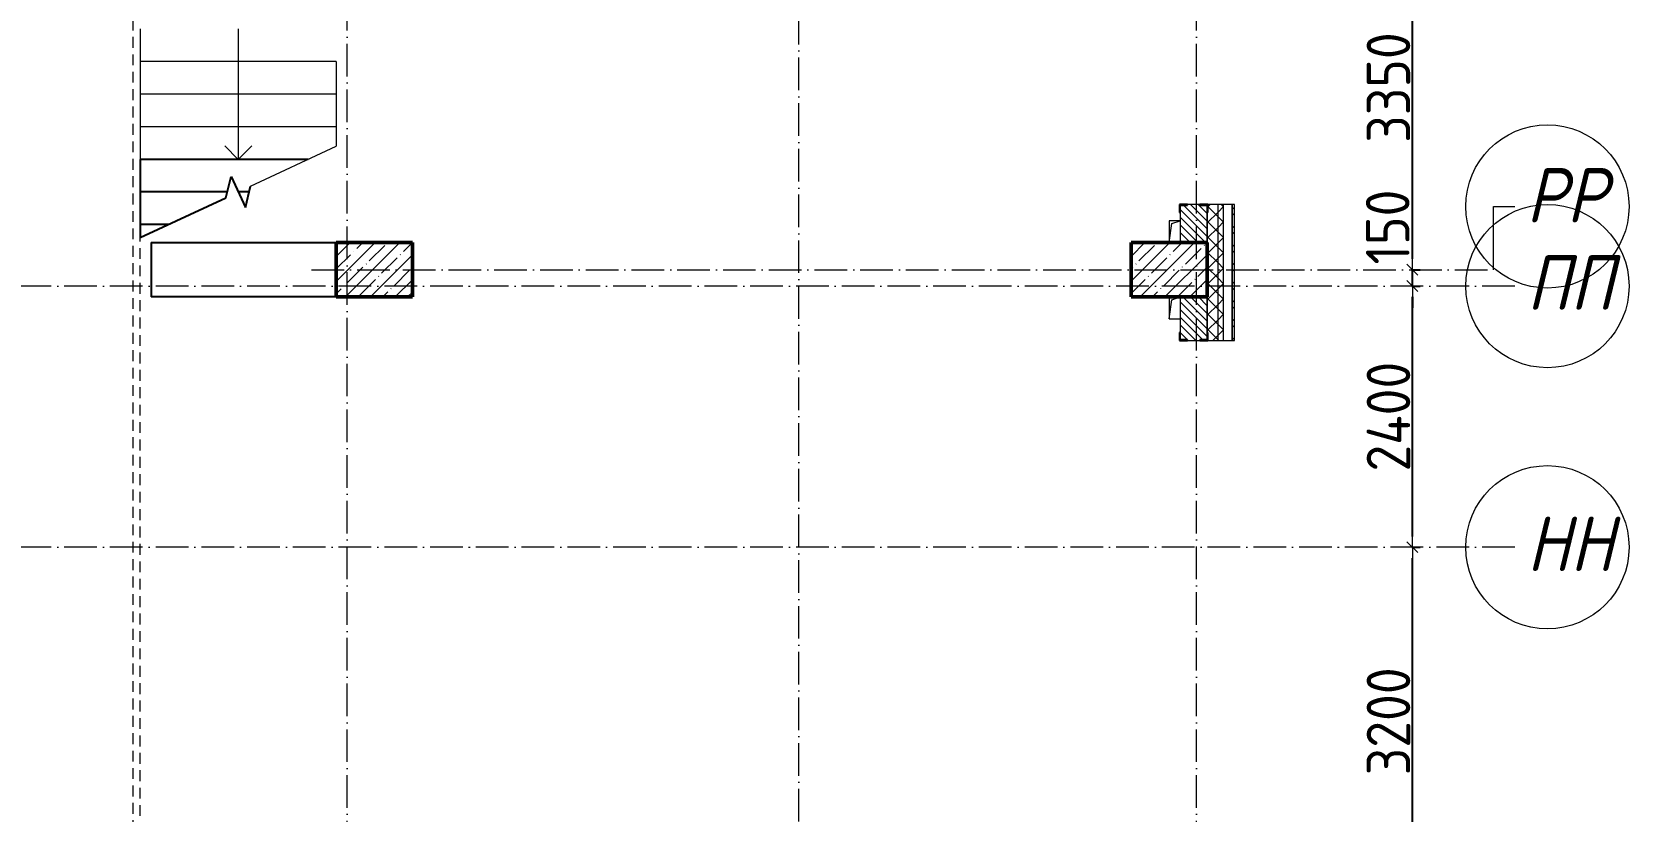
# Model space of a CAD drawing. Header units: millimetres. Extents: x -356862 to 418287, y 0 to 839748.
# Drawn here: x 74863 to 89533, y 524172 to 531333 of the extents above; entities that cross this region are included whole.
import ezdxf

# ---------------------------------------------------------------- set-up
doc = ezdxf.new("R2010")
doc.units = ezdxf.units.MM
doc.linetypes.add('200_ШТРИХ_ш1п0_6_', pattern=[160, 100, -60])
doc.linetypes.add('50_200_ШТРИХ_1Т_ш5_п1_п1_', pattern=[700, 500, -100, 0, -100])
for name, color, linetype, lineweight in [('A-____-____-DIMS', 7, 'Continuous', 9), ('A-DETL-____-OTLN-3', 7, '200_ШТРИХ_ш1п0_6_', 9), ('A-GENM-____-MCUT', 7, 'Continuous', 25), ('A-GENM-____-OTLN', 7, 'Continuous', 9), ('A-GENM-____-OTLN-1', 7, 'Continuous', 25), ('A-WALL-____-MCUT', 7, 'Continuous', 13), ('A-WALL-____-MCUT-1', 7, 'Continuous', 9), ('A-WALL-____-PATT-1', 7, 'Continuous', 9), ('A-WALL-FNSH-MCUT-1', 7, 'Continuous', 9), ('S-COLS-____-MCUT', 7, 'Continuous', 50), ('S-COLS-____-OTLN', 7, 'Continuous', 9), ('S-GRID-____-IDEN', 7, 'Continuous', 9), ('S-GRID-____-OTLN', 7, 'Continuous', 9), ('S-GRID-____-OTLN-1', 7, '50_200_ШТРИХ_1Т_ш5_п1_п1_', 9), ('S-STRS-____-MBND', 7, 'Continuous', 9), ('S-STRS-____-OTLN-1', 7, 'Continuous', 9)]:
    doc.layers.add(name, color=color, linetype=linetype, lineweight=lineweight)
doc.styles.add('ISOCPEUR_I_9', font='isocpeui.ttf', dxfattribs={"width": 0.9, "height": 250})
doc.styles.add('СПДС', font='isocpeur.ttf', dxfattribs={"width": 0.9})
doc.dimstyles.new('Размера А3', dxfattribs={"dimtxt": 200, "dimasz": 100, "dimexe": 70, "dimexo": 100, "dimgap": 20, "dimtad": 1, "dimdec": 0, "dimrnd": 10, "dimzin": 0, "dimdsep": 46, "dimtxsty": 'СПДС', "dimblk": 'ARROWHEAD_6', "dimcen": 1, "dimclrd": 256, "dimclre": 256, "dimclrt": 256, "dimazin": 0, "dimtfac": 1, "dimtdec": 0, "dimtmove": 2, "dimatfit": 3, "dimfxl": 1, "dimtolj": 1, "dimtzin": 0, "dimarcsym": 0})
pattern_1 = [(45, (-15591.66, 459015.94), (-70.71068, 70.71068), []), (135, (-15591.66, 459015.94), (-70.71068, -70.71068), [])]
pattern_2 = [(135, (-15591.663, 459015.94), (-35.35534, -35.35534), [])]

# ---------------------------------------------------------------- blocks, each defined once
blk = doc.blocks.new('BSC_Колонна _Прямоугольная - 500х700-V97-АР1_План отверстий 2 этажа в осях 1-64_Ю-ЯЯ')
at = {"layer": 'S-COLS-____-OTLN'}
h = blk.add_hatch(dxfattribs=at)
h.set_pattern_fill('FP_110', color=256, style=0, pattern_type=2)
h.set_pattern_definition([(315, (-70131.04, 93600), (114.04925, 114.04925), []), (315, (-70131.04, 93485.95), (114.04925, 114.04925), [201.613, -40.323, 3.353, -36.97])])
h.paths.add_polyline_path([(-250, -350), (250, -350), (250, 350), (-250, 350)], flags=0)
at = {"layer": 'S-COLS-____-MCUT'}
for p, q in [((250, 350), (-250, 350)), ((-250, 350), (-250, -350)), ((250, -350), (250, 350)), ((-250, -350), (250, -350))]:
    blk.add_line(p, q, dxfattribs=at)
blk = doc.blocks.new('BSC_Колонна _Прямоугольная - 500х700-V99-АР1_План отверстий 2 этажа в осях 1-64_Ю-ЯЯ')
at = {"layer": 'S-COLS-____-OTLN'}
h = blk.add_hatch(dxfattribs=at)
h.set_pattern_fill('FP_112', color=256, style=0, pattern_type=2)
h.set_pattern_definition([(315, (-70131.04, 100900), (114.04925, 114.04925), []), (315, (-70131.04, 100785.95), (114.04925, 114.04925), [201.613, -40.323, 3.353, -36.97])])
h.paths.add_polyline_path([(-250, 350), (-250, -350), (250, -350), (250, 350), (9, 350)], flags=0)
at = {"layer": 'S-COLS-____-MCUT'}
for p, q in [((250, 350), (-250, 350)), ((-250, 350), (-250, -350)), ((250, -350), (250, 350)), ((-250, -350), (250, -350))]:
    blk.add_line(p, q, dxfattribs=at)
blk = doc.blocks.new('Фахверк_СКБ_Уголок - 250_2700-27497298-АР1_План отверстий 2 этажа в осях 1-64_Ю-ЯЯ')
at = {"layer": 'A-GENM-____-MCUT'}
for p, q in [((200, 181), (125, 181)), ((125, 181), (125, 106)), ((131, 106), (131, 175)), ((131, 175), (200, 175)), ((200, 175), (200, 181)), ((125, 106), (131, 106)), ((131, -6), (125, -6)), ((125, -6), (125, -81)), ((125, -81), (200, -81)), ((131, -75), (131, -6)), ((200, -75), (131, -75)), ((200, -81), (200, -75))]:
    blk.add_line(p, q, dxfattribs=at)
blk = doc.blocks.new('AR_Отверстие прямоугольное _в плите_ - AR_Отверстие прямоугольное _в плите_-V169-АР1_План отверстий 2 этажа в осях 1-64_Ю-ЯЯ')
at = {"layer": 'A-GENM-____-OTLN'}
for p, q in [((50, 100), (-50, 100)), ((-50, 100), (-50, -100)), ((-50, -100), (-25, 75)), ((-25, 75), (50, 100))]:
    blk.add_line(p, q, dxfattribs=at)
blk = doc.blocks.new('AR_Отверстие прямоугольное _в плите_ - AR_Отверстие прямоугольное _в плите_-V168-АР1_План отверстий 2 этажа в осях 1-64_Ю-ЯЯ')
at = {"layer": 'A-GENM-____-OTLN'}
for p, q in [((-50, 100), (-50, -100)), ((-50, -100), (-25, 75)), ((-25, 75), (50, 100)), ((-50, -100), (50, -100))]:
    blk.add_line(p, q, dxfattribs=at)
blk = doc.blocks.new('Ось сетки - Круг_Ø6_00__ISO-2_5_0_9K_-25732049-АР1_План отверстий 2 этажа в осях 1-64_Ю-ЯЯ')
at = {"layer": 'S-GRID-____-IDEN'}
blk.add_circle((0, 0), 3, dxfattribs=at)
blk = doc.blocks.new('ARROWHEAD_6')
at = {"color": 0, "linetype": 'Continuous'}
for p, q in [((0, 0), (-1, 0)), ((-0.5, -0.5), (0.5, 0.5))]:
    blk.add_line(p, q, dxfattribs=at)
blk = doc.blocks.new('*D4580')
at = {"layer": 'A-____-____-DIMS', "lineweight": -2, "transparency": 16777216}
for p, q in [((87537, 526597), (87613, 526597)), ((87543, 523497), (87543, 526497)), ((87537, 523397), (87613, 523397))]:
    blk.add_line(p, q, dxfattribs=at)
at = {"layer": 'Defpoints', "color": 0, "lineweight": 30, "transparency": 16777216}
for p in [(87437, 526597), (87543, 526597), (87437, 523397)]:
    blk.add_point(p, dxfattribs=at)
at = {"layer": 'A-____-____-DIMS', "lineweight": -2, "transparency": 16777216, "xscale": 100, "yscale": 100, "zscale": 100}
for p, rotation in [((87543, 526597), 90), ((87543, 523397), 270)]:
    blk.add_blockref('ARROWHEAD_6', p, dxfattribs=dict(at, rotation=rotation))
at = {"layer": 'A-____-____-DIMS', "transparency": 16777216, "insert": (87323, 524997), "char_height": 400, "width": 2.49, "attachment_point": 5, "rotation": 90, "style": 'СПДС'}
blk.add_mtext('\\A1;3200', dxfattribs=at)
blk = doc.blocks.new('*D4581')
at = {"layer": 'A-____-____-DIMS', "lineweight": -2, "transparency": 16777216}
for p, q in [((87537, 528997), (87613, 528997)), ((87543, 526697), (87543, 528897)), ((87537, 526597), (87613, 526597))]:
    blk.add_line(p, q, dxfattribs=at)
at = {"layer": 'Defpoints', "color": 0, "lineweight": 30, "transparency": 16777216}
for p in [(87437, 528997), (87543, 528997), (87437, 526597)]:
    blk.add_point(p, dxfattribs=at)
at = {"layer": 'A-____-____-DIMS', "lineweight": -2, "transparency": 16777216, "xscale": 100, "yscale": 100, "zscale": 100}
for p, rotation in [((87543, 528997), 90), ((87543, 526597), 270)]:
    blk.add_blockref('ARROWHEAD_6', p, dxfattribs=dict(at, rotation=rotation))
at = {"layer": 'A-____-____-DIMS', "transparency": 16777216, "insert": (87323, 527797), "char_height": 400, "width": 2.56, "attachment_point": 5, "rotation": 90, "style": 'СПДС'}
blk.add_mtext('\\A1;2400', dxfattribs=at)
blk = doc.blocks.new('*D4582')
at = {"layer": 'A-____-____-DIMS', "lineweight": -2, "transparency": 16777216}
for p, q in [((87543, 529247), (87543, 529347)), ((87537, 529147), (87613, 529147)), ((87543, 528997), (87543, 529147)), ((87537, 528997), (87613, 528997)), ((87543, 528897), (87543, 528797))]:
    blk.add_line(p, q, dxfattribs=at)
at = {"layer": 'Defpoints', "color": 0, "lineweight": 30, "transparency": 16777216}
for p in [(87437, 529147), (87543, 529147), (87437, 528997)]:
    blk.add_point(p, dxfattribs=at)
at = {"layer": 'A-____-____-DIMS', "lineweight": -2, "transparency": 16777216, "xscale": 100, "yscale": 100, "zscale": 100}
for p, rotation in [((87543, 529147), 270), ((87543, 528997), 90)]:
    blk.add_blockref('ARROWHEAD_6', p, dxfattribs=dict(at, rotation=rotation))
at = {"layer": 'A-____-____-DIMS', "transparency": 16777216, "insert": (87116, 529195), "char_height": 400, "width": 1.68, "attachment_point": 1, "rotation": 90, "line_spacing_factor": 1.149209, "style": 'СПДС'}
blk.add_mtext('\\A1;150', dxfattribs=at)
blk = doc.blocks.new('*D4583')
at = {"layer": 'A-____-____-DIMS', "lineweight": -2, "transparency": 16777216}
for p, q in [((87537, 532497), (87613, 532497)), ((87543, 529247), (87543, 532397)), ((87537, 529147), (87613, 529147))]:
    blk.add_line(p, q, dxfattribs=at)
at = {"layer": 'Defpoints', "color": 0, "lineweight": 30, "transparency": 16777216}
for p in [(87437, 532497), (87543, 532497), (87437, 529147)]:
    blk.add_point(p, dxfattribs=at)
at = {"layer": 'A-____-____-DIMS', "lineweight": -2, "transparency": 16777216, "xscale": 100, "yscale": 100, "zscale": 100}
for p, rotation in [((87543, 532497), 90), ((87543, 529147), 270)]:
    blk.add_blockref('ARROWHEAD_6', p, dxfattribs=dict(at, rotation=rotation))
at = {"layer": 'A-____-____-DIMS', "transparency": 16777216, "insert": (87323, 530822), "char_height": 400, "width": 2.49, "attachment_point": 5, "rotation": 90, "style": 'СПДС'}
blk.add_mtext('\\A1;3350', dxfattribs=at)
blk = doc.blocks.new('*D13747')
at = {"layer": 'A-____-____-DIMS', "lineweight": -2, "transparency": 16777216}
for p, q in [((87537, 526597), (87613, 526597)), ((87543, 523497), (87543, 526497)), ((87537, 523397), (87613, 523397))]:
    blk.add_line(p, q, dxfattribs=at)
at = {"layer": 'Defpoints', "color": 0, "transparency": 16777216}
for p in [(87437, 526597), (87543, 526597), (87437, 523397)]:
    blk.add_point(p, dxfattribs=at)
at = {"layer": 'A-____-____-DIMS', "lineweight": -2, "transparency": 16777216, "xscale": 100, "yscale": 100, "zscale": 100}
for p, rotation in [((87543, 526597), 90), ((87543, 523397), 270)]:
    blk.add_blockref('ARROWHEAD_6', p, dxfattribs=dict(at, rotation=rotation))
at = {"layer": 'A-____-____-DIMS', "transparency": 16777216, "insert": (87323, 524997), "char_height": 400, "width": 2.49, "attachment_point": 5, "rotation": 90, "style": 'СПДС'}
blk.add_mtext('\\A1;3200', dxfattribs=at)
blk = doc.blocks.new('*D13748')
at = {"layer": 'A-____-____-DIMS', "lineweight": -2, "transparency": 16777216}
for p, q in [((87537, 528997), (87613, 528997)), ((87543, 526697), (87543, 528897)), ((87537, 526597), (87613, 526597))]:
    blk.add_line(p, q, dxfattribs=at)
at = {"layer": 'Defpoints', "color": 0, "transparency": 16777216}
for p in [(87437, 528997), (87543, 528997), (87437, 526597)]:
    blk.add_point(p, dxfattribs=at)
at = {"layer": 'A-____-____-DIMS', "lineweight": -2, "transparency": 16777216, "xscale": 100, "yscale": 100, "zscale": 100}
for p, rotation in [((87543, 528997), 90), ((87543, 526597), 270)]:
    blk.add_blockref('ARROWHEAD_6', p, dxfattribs=dict(at, rotation=rotation))
at = {"layer": 'A-____-____-DIMS', "transparency": 16777216, "insert": (87323, 527797), "char_height": 400, "width": 2.56, "attachment_point": 5, "rotation": 90, "style": 'СПДС'}
blk.add_mtext('\\A1;2400', dxfattribs=at)
blk = doc.blocks.new('*D13749')
at = {"layer": 'A-____-____-DIMS', "lineweight": -2, "transparency": 16777216}
for p, q in [((87543, 529247), (87543, 529347)), ((87537, 529147), (87613, 529147)), ((87543, 528997), (87543, 529147)), ((87537, 528997), (87613, 528997)), ((87543, 528897), (87543, 528797))]:
    blk.add_line(p, q, dxfattribs=at)
at = {"layer": 'Defpoints', "color": 0, "transparency": 16777216}
for p in [(87437, 529147), (87543, 529147), (87437, 528997)]:
    blk.add_point(p, dxfattribs=at)
at = {"layer": 'A-____-____-DIMS', "lineweight": -2, "transparency": 16777216, "xscale": 100, "yscale": 100, "zscale": 100}
for p, rotation in [((87543, 529147), 270), ((87543, 528997), 90)]:
    blk.add_blockref('ARROWHEAD_6', p, dxfattribs=dict(at, rotation=rotation))
at = {"layer": 'A-____-____-DIMS', "transparency": 16777216, "insert": (87116, 529195), "char_height": 400, "width": 1.68, "attachment_point": 1, "rotation": 90, "line_spacing_factor": 1.149209, "style": 'СПДС'}
blk.add_mtext('\\A1;150', dxfattribs=at)
blk = doc.blocks.new('*D13750')
at = {"layer": 'A-____-____-DIMS', "lineweight": -2, "transparency": 16777216}
for p, q in [((87537, 532497), (87613, 532497)), ((87543, 529247), (87543, 532397)), ((87537, 529147), (87613, 529147))]:
    blk.add_line(p, q, dxfattribs=at)
at = {"layer": 'Defpoints', "color": 0, "transparency": 16777216}
for p in [(87437, 532497), (87543, 532497), (87437, 529147)]:
    blk.add_point(p, dxfattribs=at)
at = {"layer": 'A-____-____-DIMS', "lineweight": -2, "transparency": 16777216, "xscale": 100, "yscale": 100, "zscale": 100}
for p, rotation in [((87543, 532497), 90), ((87543, 529147), 270)]:
    blk.add_blockref('ARROWHEAD_6', p, dxfattribs=dict(at, rotation=rotation))
at = {"layer": 'A-____-____-DIMS', "transparency": 16777216, "insert": (87323, 530822), "char_height": 400, "width": 2.49, "attachment_point": 5, "rotation": 90, "style": 'СПДС'}
blk.add_mtext('\\A1;3350', dxfattribs=at)
blk = doc.blocks.new('*D13917')
at = {"layer": 'A-____-____-DIMS', "lineweight": -2, "transparency": 16777216}
for p, q in [((87537, 526597), (87613, 526597)), ((87543, 523497), (87543, 526497)), ((87537, 523397), (87613, 523397))]:
    blk.add_line(p, q, dxfattribs=at)
at = {"layer": 'Defpoints', "color": 0, "transparency": 16777216}
for p in [(87437, 526597), (87543, 526597), (87437, 523397)]:
    blk.add_point(p, dxfattribs=at)
at = {"layer": 'A-____-____-DIMS', "lineweight": -2, "transparency": 16777216, "xscale": 100, "yscale": 100, "zscale": 100}
for p, rotation in [((87543, 526597), 90), ((87543, 523397), 270)]:
    blk.add_blockref('ARROWHEAD_6', p, dxfattribs=dict(at, rotation=rotation))
at = {"layer": 'A-____-____-DIMS', "transparency": 16777216, "insert": (87323, 524997), "char_height": 400, "width": 2.49, "attachment_point": 5, "rotation": 90, "style": 'СПДС'}
blk.add_mtext('\\A1;3200', dxfattribs=at)
blk = doc.blocks.new('*D13918')
at = {"layer": 'A-____-____-DIMS', "lineweight": -2, "transparency": 16777216}
for p, q in [((87537, 528997), (87613, 528997)), ((87543, 526697), (87543, 528897)), ((87537, 526597), (87613, 526597))]:
    blk.add_line(p, q, dxfattribs=at)
at = {"layer": 'Defpoints', "color": 0, "transparency": 16777216}
for p in [(87437, 528997), (87543, 528997), (87437, 526597)]:
    blk.add_point(p, dxfattribs=at)
at = {"layer": 'A-____-____-DIMS', "lineweight": -2, "transparency": 16777216, "xscale": 100, "yscale": 100, "zscale": 100}
for p, rotation in [((87543, 528997), 90), ((87543, 526597), 270)]:
    blk.add_blockref('ARROWHEAD_6', p, dxfattribs=dict(at, rotation=rotation))
at = {"layer": 'A-____-____-DIMS', "transparency": 16777216, "insert": (87323, 527797), "char_height": 400, "width": 2.56, "attachment_point": 5, "rotation": 90, "style": 'СПДС'}
blk.add_mtext('\\A1;2400', dxfattribs=at)
blk = doc.blocks.new('*D13919')
at = {"layer": 'A-____-____-DIMS', "lineweight": -2, "transparency": 16777216}
for p, q in [((87543, 529247), (87543, 529347)), ((87537, 529147), (87613, 529147)), ((87543, 528997), (87543, 529147)), ((87537, 528997), (87613, 528997)), ((87543, 528897), (87543, 528797))]:
    blk.add_line(p, q, dxfattribs=at)
at = {"layer": 'Defpoints', "color": 0, "transparency": 16777216}
for p in [(87437, 529147), (87543, 529147), (87437, 528997)]:
    blk.add_point(p, dxfattribs=at)
at = {"layer": 'A-____-____-DIMS', "lineweight": -2, "transparency": 16777216, "xscale": 100, "yscale": 100, "zscale": 100}
for p, rotation in [((87543, 529147), 270), ((87543, 528997), 90)]:
    blk.add_blockref('ARROWHEAD_6', p, dxfattribs=dict(at, rotation=rotation))
at = {"layer": 'A-____-____-DIMS', "transparency": 16777216, "insert": (87116, 529195), "char_height": 400, "width": 1.68, "attachment_point": 1, "rotation": 90, "line_spacing_factor": 1.149209, "style": 'СПДС'}
blk.add_mtext('\\A1;150', dxfattribs=at)
blk = doc.blocks.new('*D13920')
at = {"layer": 'A-____-____-DIMS', "lineweight": -2, "transparency": 16777216}
for p, q in [((87537, 532497), (87613, 532497)), ((87543, 529247), (87543, 532397)), ((87537, 529147), (87613, 529147))]:
    blk.add_line(p, q, dxfattribs=at)
at = {"layer": 'Defpoints', "color": 0, "transparency": 16777216}
for p in [(87437, 532497), (87543, 532497), (87437, 529147)]:
    blk.add_point(p, dxfattribs=at)
at = {"layer": 'A-____-____-DIMS', "lineweight": -2, "transparency": 16777216, "xscale": 100, "yscale": 100, "zscale": 100}
for p, rotation in [((87543, 532497), 90), ((87543, 529147), 270)]:
    blk.add_blockref('ARROWHEAD_6', p, dxfattribs=dict(at, rotation=rotation))
at = {"layer": 'A-____-____-DIMS', "transparency": 16777216, "insert": (87323, 530822), "char_height": 400, "width": 2.49, "attachment_point": 5, "rotation": 90, "style": 'СПДС'}
blk.add_mtext('\\A1;3350', dxfattribs=at)
blk = doc.blocks.new('2этаж')
at = {"layer": 'S-GRID-____-OTLN-1', "color": 251, "ltscale": 0.6, "true_color": 0x636466}
for p, q in [((77758.3, 498997), (77758.3, 549908.8)), ((81908.3, 508532.6), (81908.3, 549908.8)), ((85558.3, 498997), (85558.3, 549908.8)), ((77429.6, 529147), (88288.5, 529147)), ((88482.7, 528997), (33650.4, 528997)), ((88482.7, 526597), (-20260.4, 526597))]:
    blk.add_line(p, q, dxfattribs=at)
at = {"layer": 'S-GRID-____-IDEN', "xscale": 250, "yscale": 250, "zscale": 99.99999999999993}
for p, rotation in [((88782.7, 529728.8), 269.9999999999995), ((88782.7, 528997), 89.9999999999998), ((88782.7, 526597), 89.9999999999998)]:
    blk.add_blockref('Ось сетки - Круг_Ø6_00__ISO-2_5_0_9K_-25732049-АР1_План отверстий 2 этажа в осях 1-64_Ю-ЯЯ', p, dxfattribs=dict(at, rotation=rotation))
at = {"layer": 'S-GRID-____-IDEN', "char_height": 500, "width": 447.342, "attachment_point": 1, "style": 'ISOCPEUR_I_9'}
for s, insert in [('РР', (88587.9, 530081.2)), ('ПП', (88593.1, 529278.9)), ('НН', (88593.1, 526878.9))]:
    blk.add_mtext(s, dxfattribs=dict(at, insert=insert))
at = {"layer": 'A-____-____-DIMS'}
for base, p1, p2, picture, middle in [((87542.6, 532497), (87436.5, 529147), (87436.5, 532497), '*D4583', (87322.6, 530822)), ((87542.6, 528997), (87436.5, 526597), (87436.5, 528997), '*D4581', (87322.6, 527797)), ((87542.6, 526597), (87436.5, 523397), (87436.5, 526597), '*D4580', (87322.6, 524997))]:
    dim = blk.add_linear_dim(base=base, p1=p1, p2=p2, angle=90, dimstyle='Размера А3', override={"dimtxt": 400}, dxfattribs=at)
    dim.commit()
    dim.dimension.update_dxf_attribs({"geometry": picture, "text_midpoint": middle})
dim = blk.add_linear_dim(base=(87542.6, 529147), p1=(87436.5, 528997), p2=(87436.5, 529147), angle=90, dimstyle='Размера А3', override={"dimtxt": 400}, dxfattribs=at)
dim.commit()
dim.dimension.update_dxf_attribs({"geometry": '*D4582', "text_midpoint": (87382.6, 529500.7), "dimtype": 160, "text_rotation": 90})

msp = doc.modelspace()

# ---------------------------------------------------------------- hatches: boundary and pattern name
at = {"layer": 'A-WALL-____-PATT-1'}
h = msp.add_hatch(dxfattribs=at)
h.set_pattern_fill('FP_3', color=256, style=0, pattern_type=2)
h.set_pattern_definition([(45, (-15591.66, 459015.94), (-85.53659, 85.53659), []), (45, (-15534.64, 459015.94), (-85.53659, 85.53659), [])])
h.paths.add_polyline_path([(85908.3366, 528496.983), (85908.3366, 529746.983), (85888.3366, 529746.983), (85888.3366, 528496.983)], flags=0)
h.paths.add_polyline_path([(85888.3366, 531546.983), (85908.3366, 531546.983), (85908.3366, 532746.983), (85888.3366, 532746.983), (85888.3366, 532384.6563)], flags=0)
h.paths.add_polyline_path([(85908.3366, 534546.983), (85908.3366, 535746.983), (85888.3366, 535746.983), (85888.3366, 534546.983)], flags=0)
h.paths.add_polyline_path([(85908.3366, 537546.983), (85908.3366, 538746.983), (85888.3366, 538746.983), (85888.3366, 537546.983)], flags=0)
h.paths.add_polyline_path([(85908.3366, 540546.983), (85908.3366, 544926.983), (85888.3366, 544926.983), (85888.3366, 540546.983)], flags=0)
h = msp.add_hatch(dxfattribs=at)
h.set_pattern_fill('FP_1', color=256, style=0, pattern_type=2)
h.set_pattern_definition(pattern_1)
h.paths.add_polyline_path([(85658.3366, 505831.983), (85758.3366, 505831.983), (85758.3366, 506096.983), (85658.3366, 506096.983)], flags=0)
h.paths.add_polyline_path([(85758.3366, 507096.983), (85758.3366, 514796.983), (85664.3366, 514796.983), (85664.3366, 514721.983), (85658.3366, 514721.983), (85658.3366, 507096.983)], flags=0)
h.paths.add_polyline_path([(85758.3366, 528496.983), (85758.3366, 529746.983), (85664.3366, 529746.983), (85664.3366, 529671.983), (85658.3366, 529671.983), (85658.3366, 528571.983), (85664.3366, 528571.983), (85664.3366, 528496.983)], flags=0)
h.paths.add_polyline_path([(85664.3366, 531546.983), (85758.3366, 531546.983), (85758.3366, 532746.983), (85658.3366, 532746.983), (85658.3366, 531621.983), (85664.3366, 531621.983), (85664.3366, 531552.983)], flags=0)
h.paths.add_polyline_path([(85664.3366, 534546.983), (85758.3366, 534546.983), (85758.3366, 535746.983), (85664.3366, 535746.983), (85664.3366, 535671.983), (85658.3366, 535671.983), (85658.3366, 534621.983), (85664.3366, 534621.983), (85664.3366, 534552.983)], flags=0)
h.paths.add_polyline_path([(85664.3366, 537546.983), (85758.3366, 537546.983), (85758.3366, 538746.983), (85664.3366, 538746.983), (85664.3366, 538671.983), (85658.3366, 538671.983), (85658.3366, 537621.983), (85664.3366, 537621.983), (85664.3366, 537552.983)], flags=0)
h.paths.add_polyline_path([(85758.3366, 540546.983), (85758.3366, 544696.983), (85658.3366, 544696.983), (85658.3366, 540546.983)], flags=0)
h = msp.add_hatch(dxfattribs=at)
h.set_pattern_fill('FP_1', color=256, style=0, pattern_type=2)
h.set_pattern_definition(pattern_1)
h.paths.add_polyline_path([(85808.3366, 505831.983), (85808.3366, 506096.983), (85758.3366, 506096.983), (85758.3366, 505831.983)], flags=0)
h.paths.add_polyline_path([(85758.3366, 507096.983), (85808.3366, 507096.983), (85808.3366, 514796.983), (85758.3366, 514796.983), (85758.3366, 509782.8834)], flags=0)
h.paths.add_polyline_path([(85758.3366, 528496.983), (85808.3366, 528496.983), (85808.3366, 529746.983), (85758.3366, 529746.983), (85758.3366, 529155.8316)], flags=0)
h.paths.add_polyline_path([(85758.3366, 531546.983), (85808.3366, 531546.983), (85808.3366, 532746.983), (85758.3366, 532746.983), (85758.3366, 532384.6563)], flags=0)
h.paths.add_polyline_path([(85808.3366, 534546.983), (85808.3366, 535746.983), (85758.3366, 535746.983), (85758.3366, 534546.983)], flags=0)
h.paths.add_polyline_path([(85808.3366, 537546.983), (85808.3366, 538746.983), (85758.3366, 538746.983), (85758.3366, 537546.983)], flags=0)
h.paths.add_polyline_path([(85808.3366, 540546.983), (85808.3366, 544796.983), (85758.3366, 544796.983), (85758.3366, 540546.983)], flags=0)
h = msp.add_hatch(dxfattribs=at)
h.set_pattern_fill('FP_6', color=256, style=0, pattern_type=2)
h.set_pattern_definition(pattern_2)
h.paths.add_polyline_path([(85408.3366, 529396.983), (85658.3366, 529396.983), (85658.3366, 529740.983), (85589.3366, 529740.983), (85589.3366, 529746.983), (85477.3366, 529746.983), (85477.3366, 529740.983), (85408.3366, 529740.983), (85408.3366, 529671.983)], flags=0)
h.paths.add_polyline_path([(85589.3366, 531546.983), (85589.3366, 531552.983), (85658.3366, 531552.983), (85658.3366, 532246.983), (85408.3366, 532246.983), (85408.3366, 531552.983), (85477.3366, 531552.983), (85477.3366, 531546.983)], flags=0)
h = msp.add_hatch(dxfattribs=at)
h.set_pattern_fill('FP_6', color=256, style=0, pattern_type=2)
h.set_pattern_definition(pattern_2)
h.paths.add_polyline_path([(85589.3366, 528496.983), (85589.3366, 528502.983), (85658.3366, 528502.983), (85658.3366, 528896.983), (85408.3366, 528896.983), (85408.3366, 528502.983), (85477.3366, 528502.983), (85477.3366, 528496.983)], flags=0)

# ---------------------------------------------------------------- linework, layer by layer
for p, q in [((75858.3366, 530161.983), (75858.3366, 529861.983)), ((77401.6887, 530161.983), (75858.3366, 530161.983)), ((77401.6887, 530161.983), (75858.3366, 530161.983)), ((76645.0482, 529809.1557), (76692.3025, 530003.5935)), ((76692.3025, 530003.5935), (76824.3707, 529720.3724)), ((76824.3707, 529720.3724), (76871.6251, 529914.8102)), ((75858.3366, 529861.983), (75858.3366, 529561.983)), ((76657.8868, 529861.983), (75858.3366, 529861.983)), ((76657.8868, 529861.983), (75858.3366, 529861.983)), ((75858.3366, 529442.3061), (76645.0482, 529809.1557)), ((76858.7865, 529861.983), (76758.3366, 529861.983)), ((76858.7865, 529861.983), (76758.3366, 529861.983)), ((75858.3366, 529561.983), (75858.3366, 529442.3061)), ((76114.9846, 529561.983), (75858.3366, 529561.983)), ((76114.9846, 529561.983), (75858.3366, 529561.983)), ((75958.3366, 529396.983), (77658.3366, 529396.983)), ((75958.3366, 529396.983), (75958.3366, 528896.983)), ((77658.3366, 528896.983), (75958.3366, 528896.983))]:
    msp.add_line(p, q)
at = {"layer": 'A-DETL-____-OTLN-3'}
for p, q in [((75788.3366, 534166.983), (75788.3366, 523576.983)), ((75858.3366, 523646.983), (75858.3366, 529442.3061))]:
    msp.add_line(p, q, dxfattribs=at)
at = {"layer": 'A-WALL-____-MCUT'}
for p, q in [((85589.3366, 529746.983), (85477.3366, 529746.983)), ((85888.3366, 529746.983), (85664.3366, 529746.983)), ((85888.3366, 528496.983), (85888.3366, 529746.983)), ((85408.3366, 529671.983), (85408.3366, 529396.983)), ((85408.3366, 528896.983), (85408.3366, 528571.983)), ((85477.3366, 528496.983), (85589.3366, 528496.983)), ((85664.3366, 528496.983), (85888.3366, 528496.983))]:
    msp.add_line(p, q, dxfattribs=at)
at = {"layer": 'A-WALL-____-MCUT-1'}
for p, q in [((85758.3366, 528496.983), (85758.3366, 529746.983)), ((85808.3366, 528496.983), (85808.3366, 529746.983)), ((85658.3366, 529671.983), (85658.3366, 529396.983)), ((85658.3366, 529396.983), (85658.3366, 529671.983)), ((85658.3366, 528896.983), (85658.3366, 528571.983)), ((85658.3366, 528571.983), (85658.3366, 528896.983))]:
    msp.add_line(p, q, dxfattribs=at)
at = {"layer": 'A-WALL-FNSH-MCUT-1'}
for p, q in [((85908.3366, 529746.983), (85888.3366, 529746.983)), ((85888.3366, 529746.983), (85888.3366, 528496.983)), ((85908.3366, 528496.983), (85908.3366, 529746.983)), ((85888.3366, 528496.983), (85908.3366, 528496.983))]:
    msp.add_line(p, q, dxfattribs=at)
at = {"layer": 'S-GRID-____-IDEN'}
for centre, major_axis, start_param, end_param in [((88782.7432, 529728.792), (530.3301, 530.3301), 3.926990817, 10.2101761242), ((88782.7432, 529728.792), (530.3301, 530.3301), 3.926990817, 10.2101761242), ((88782.7432, 528996.983), (-530.3301, 530.3301), -0.7853981634, 5.4977871438), ((88782.7432, 528996.983), (-530.3301, 530.3301), -0.7853981634, 5.4977871438), ((88782.7432, 526596.983), (-530.3301, 530.3301), -0.7853981634, 5.4977871438), ((88782.7432, 526596.983), (-530.3301, 530.3301), -0.7853981634, 5.4977871438)]:
    msp.add_ellipse(centre, major_axis=major_axis, ratio=1, start_param=start_param, end_param=end_param, dxfattribs=at)
at = {"layer": 'S-GRID-____-OTLN'}
for p, q in [((88288.5069, 529728.792), (88482.7432, 529728.792)), ((88288.5069, 529146.983), (88288.5069, 529728.792))]:
    msp.add_line(p, q, dxfattribs=at)
at = {"layer": 'S-GRID-____-OTLN-1', "color": 251, "ltscale": 0.6, "true_color": 0x636466}
for p, q in [((77758.3366, 498996.983), (77758.3366, 549908.7924)), ((77758.3366, 498996.983), (77758.3366, 549908.7924)), ((81908.3366, 508532.6233), (81908.3366, 549908.7924)), ((81908.3366, 508532.6233), (81908.3366, 549908.7924)), ((85558.3366, 498996.983), (85558.3366, 549908.7924)), ((85558.3366, 498996.983), (85558.3366, 549908.7924)), ((77429.601, 529146.983), (88288.5069, 529146.983)), ((77429.601, 529146.983), (88288.5069, 529146.983)), ((88482.7432, 528996.983), (33650.3543, 528996.983)), ((88482.7432, 528996.983), (33650.3543, 528996.983)), ((88482.7432, 526596.983), (-20260.4336, 526596.983)), ((88482.7432, 526596.983), (-20260.4336, 526596.983))]:
    msp.add_line(p, q, dxfattribs=at)
at = {"layer": 'S-STRS-____-MBND'}
msp.add_line((76871.6251, 529914.8102), (77658.3366, 530281.6598), dxfattribs=at)
at = {"layer": 'S-STRS-____-OTLN-1'}
for p, q in [((75858.3366, 531361.983), (75858.3366, 531061.983)), ((76758.3366, 531361.983), (76758.3366, 531061.983)), ((75858.3366, 531061.983), (75858.3366, 530761.983)), ((77658.3366, 531061.983), (75858.3366, 531061.983)), ((77658.3366, 531061.983), (75858.3366, 531061.983)), ((76758.3366, 531061.983), (76758.3366, 530761.983)), ((77658.3366, 531061.983), (77658.3366, 530761.983)), ((75858.3366, 530761.983), (75858.3366, 530461.983)), ((77658.3366, 530761.983), (75858.3366, 530761.983)), ((77658.3366, 530761.983), (75858.3366, 530761.983)), ((76758.3366, 530761.983), (76758.3366, 530461.983)), ((77658.3366, 530761.983), (77658.3366, 530461.983)), ((75858.3366, 530461.983), (75858.3366, 530161.983)), ((77658.3366, 530461.983), (75858.3366, 530461.983)), ((77658.3366, 530461.983), (75858.3366, 530461.983)), ((76758.3366, 530461.983), (76758.3366, 530161.983)), ((77658.3366, 530461.983), (77658.3366, 530281.6598)), ((76758.3366, 530161.983), (76633.3366, 530286.983)), ((76758.3366, 530161.983), (76883.3366, 530286.983))]:
    msp.add_line(p, q, dxfattribs=at)

# ---------------------------------------------------------------- block references
at = {"color": 18, "true_color": 0x000000}
msp.add_blockref('2этаж', (0, 0), dxfattribs=at)
at = {"rotation": 89.9999999999999}
msp.add_blockref('BSC_Колонна _Прямоугольная - 500х700-V97-АР1_План отверстий 2 этажа в осях 1-64_Ю-ЯЯ', (78008.3366, 529146.983), dxfattribs=at)
at = {"layer": 'A-GENM-____-OTLN'}
for name, p in [('AR_Отверстие прямоугольное _в плите_ - AR_Отверстие прямоугольное _в плите_-V169-АР1_План отверстий 2 этажа в осях 1-64_Ю-ЯЯ', (85358.3366, 529496.983)), ('AR_Отверстие прямоугольное _в плите_ - AR_Отверстие прямоугольное _в плите_-V168-АР1_План отверстий 2 этажа в осях 1-64_Ю-ЯЯ', (85358.3366, 528796.983))]:
    msp.add_blockref(name, p, dxfattribs=at)
at = {"layer": 'A-GENM-____-OTLN-1'}
for p, rotation in [((85483.3366, 529871.983), 269.9999999999999), ((85583.3366, 528371.983), 89.99999999999993)]:
    msp.add_blockref('Фахверк_СКБ_Уголок - 250_2700-27497298-АР1_План отверстий 2 этажа в осях 1-64_Ю-ЯЯ', p, dxfattribs=dict(at, rotation=rotation))
at = {"layer": 'S-COLS-____-OTLN', "rotation": 89.9999999999999}
msp.add_blockref('BSC_Колонна _Прямоугольная - 500х700-V99-АР1_План отверстий 2 этажа в осях 1-64_Ю-ЯЯ', (85308.3366, 529146.983), dxfattribs=at)

# ---------------------------------------------------------------- texts
at = {"layer": 'A-____-____-DIMS', "char_height": 400, "attachment_point": 5, "rotation": 90, "style": 'СПДС'}
for s, insert, width in [('\\A1;3350', (87322.5781, 530821.983), 2.488445), ('\\A1;3350', (87322.5781, 530821.983), 2.488445), ('\\A1;2400', (87322.5781, 527796.983), 2.563852), ('\\A1;2400', (87322.5781, 527796.983), 2.563852), ('\\A1;3200', (87322.5781, 524996.983), 2.488445), ('\\A1;3200', (87322.5781, 524996.983), 2.488445)]:
    msp.add_mtext(s, dxfattribs=dict(at, insert=insert, width=width))
at = {"layer": 'A-____-____-DIMS', "insert": (87115.9642, 529194.7137), "char_height": 400, "width": 1.677815, "attachment_point": 1, "rotation": 90, "line_spacing_factor": 1.149209, "style": 'СПДС'}
msp.add_mtext('\\A1;150', dxfattribs=at)
msp.add_mtext('\\A1;150', dxfattribs=at)
at = {"layer": 'S-GRID-____-IDEN', "char_height": 500, "width": 447.341625, "attachment_point": 1, "style": 'ISOCPEUR_I_9'}
for s, insert in [('РР', (88587.9365, 530081.2162)), ('РР', (88587.9365, 530081.2162)), ('ПП', (88593.0955, 529278.8506)), ('ПП', (88593.0955, 529278.8506)), ('НН', (88593.0955, 526878.8506)), ('НН', (88593.0955, 526878.8506))]:
    msp.add_mtext(s, dxfattribs=dict(at, insert=insert))

# ---------------------------------------------------------------- dimensions: what is measured, and where the dimension line sits
at = {"layer": 'A-____-____-DIMS'}
for base, p1, p2, picture, middle in [((87542.5781, 532496.983), (87436.5121, 529146.983), (87436.5121, 532496.983), '*D13750', (87322.5781, 530821.983)), ((87542.5781, 532496.983), (87436.5121, 529146.983), (87436.5121, 532496.983), '*D13920', (87322.5781, 530821.983)), ((87542.5781, 528996.983), (87436.5121, 526596.983), (87436.5121, 528996.983), '*D13748', (87322.5781, 527796.983)), ((87542.5781, 528996.983), (87436.5121, 526596.983), (87436.5121, 528996.983), '*D13918', (87322.5781, 527796.983)), ((87542.5781, 526596.983), (87436.5121, 523396.983), (87436.5121, 526596.983), '*D13747', (87322.5781, 524996.983)), ((87542.5781, 526596.983), (87436.5121, 523396.983), (87436.5121, 526596.983), '*D13917', (87322.5781, 524996.983))]:
    dim = msp.add_linear_dim(base=base, p1=p1, p2=p2, angle=90, dimstyle='Размера А3', override={"dimtxt": 400}, dxfattribs=at)
    dim.commit()
    dim.dimension.update_dxf_attribs({"geometry": picture, "text_midpoint": middle})
for picture in ['*D13749', '*D13919']:
    dim = msp.add_linear_dim(base=(87542.5781, 529146.983), p1=(87436.5121, 528996.983), p2=(87436.5121, 529146.983), angle=90, dimstyle='Размера А3', override={"dimtxt": 400}, dxfattribs=at)
    dim.commit()
    dim.dimension.update_dxf_attribs({"geometry": picture, "text_midpoint": (87382.6308, 529500.7137), "dimtype": 160, "text_rotation": 90})

doc.saveas('drawing.dxf')
